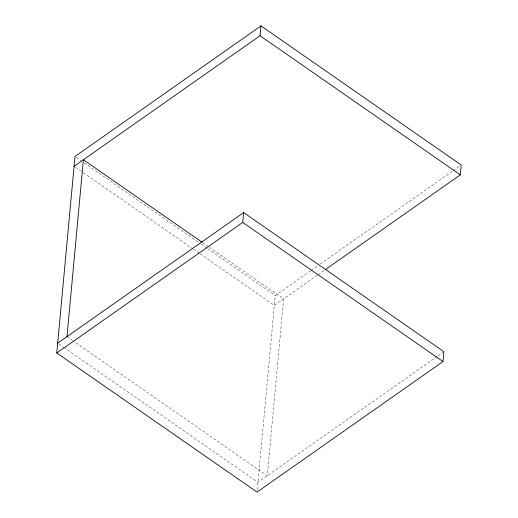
<?xml version="1.0" encoding="UTF-8"?>
<svg xmlns="http://www.w3.org/2000/svg" width="518" height="518" viewBox="0 0 518 518"><rect width="100%" height="100%" fill="white"/><g stroke="black" fill="none" stroke-linecap="round" stroke-linejoin="round"><path stroke-width="0.39" stroke-dasharray="2.59 1.94" d="M257.245 489.834L275.265 295.584L310.34 270.959M311.001 270.5L317.618 265.851M320.266 263.992L452.622 171.069M453.289 170.603L459.906 165.961M317.392 275.194L274.352 305.413L200.084 253.814M318.058 274.728L324.676 270.085M437.296 356.358L257.945 482.277L64.977 348.213M437.956 355.898L443.907 351.716M202.752 242.683L208.715 246.827M209.382 247.287L283.65 298.886L267.243 475.744L72.947 340.766M76.327 157.381L80.97 160.606M84.285 162.911L200.33 243.531M200.99 243.991L206.96 248.135M207.627 248.595L275.265 295.584M75.414 167.204L82.712 172.274M83.372 172.734L192.787 248.75M193.454 249.21L199.417 253.354M66.984 336.616L72.287 340.307M59.007 344.069L64.316 347.753"/><path stroke-width="0.78" d="M57.686 343.149L243.648 212.587L443.907 351.716L443 361.545L257.032 492.1L56.773 352.972L75 156.455L260.968 25.9L461.227 165.028L460.314 174.851L325.336 269.619M66.984 336.616L83.392 159.758L202.085 242.217M56.773 352.972L242.735 222.416L243.648 212.587M74.093 166.284L260.055 35.723L260.968 25.9M260.055 35.723L460.314 174.851M242.735 222.416L443 361.545"/></g></svg>
